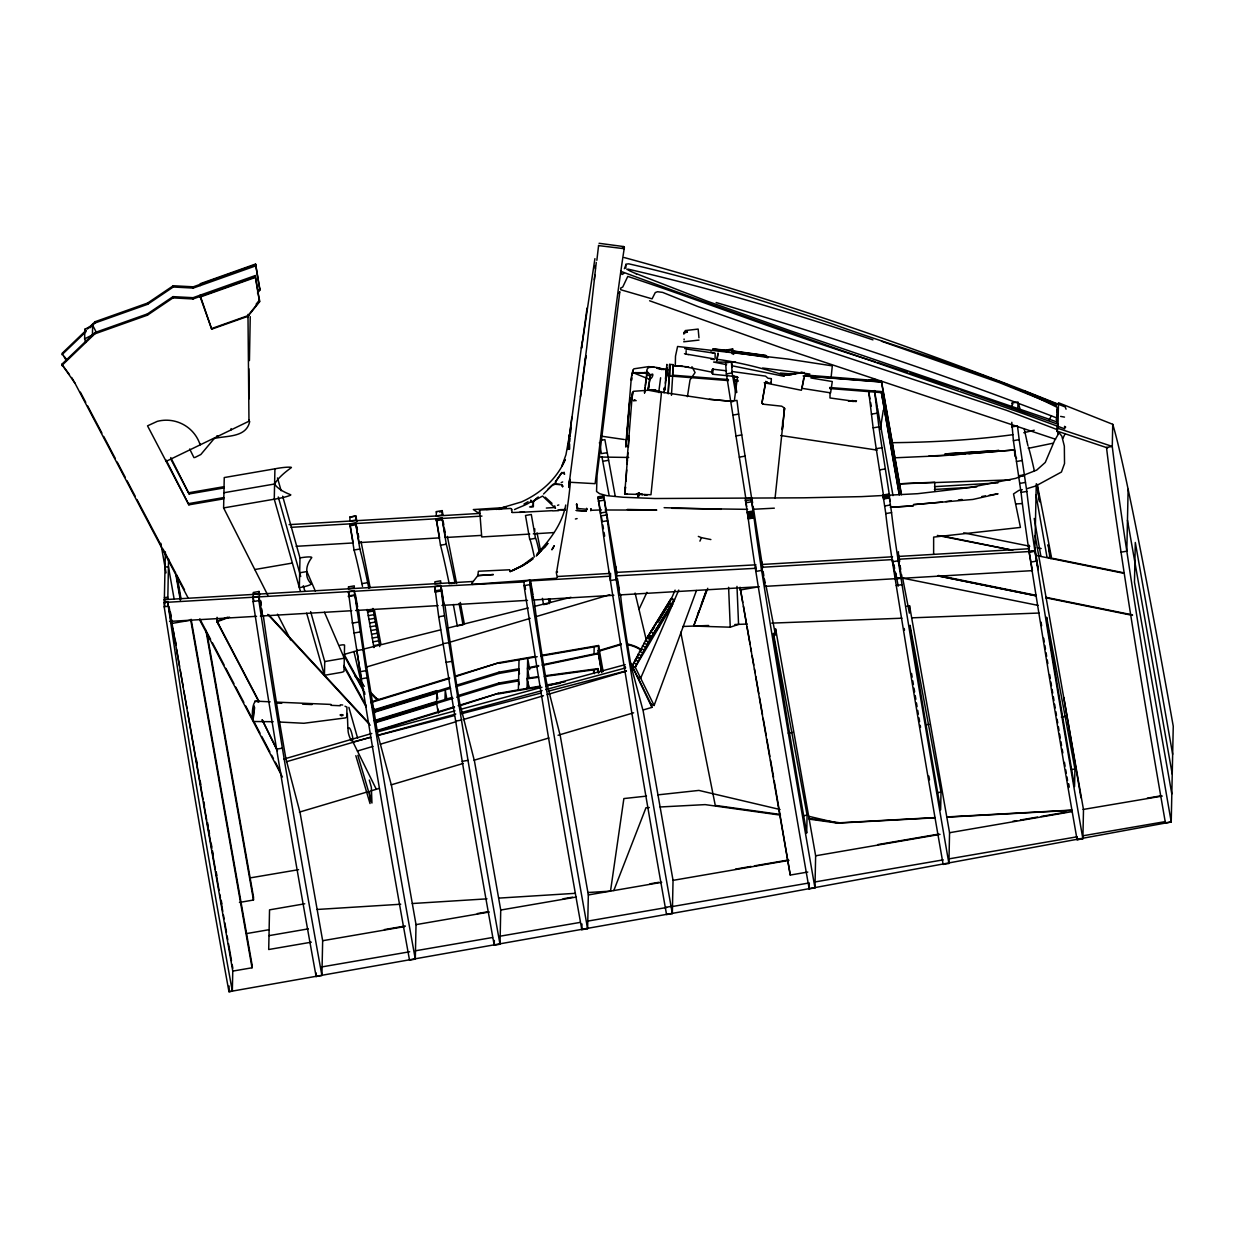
<?xml version="1.0" encoding="UTF-8"?>
<svg xmlns="http://www.w3.org/2000/svg" width="1235" height="1235" viewBox="0 0 1235 1235"><rect width="100%" height="100%" fill="white"/><g stroke="black" fill="none" stroke-linecap="round" stroke-linejoin="round"><path stroke-width="1.5" d="M533.288 500.684L533.273 505.964L533.458 501.209M933.629 554.361L933.645 537.101L1020.45 527.422L1013.534 493.923L1018.798 490.449L1022.256 489.677M590.978 508.696L590.747 510.75L590.994 509.113L590.978 510.317L601.46 509.916M906.644 606.246L909.547 605.737L949.561 832.714L948.912 863.435L943.139 864.423A611.927 16.919 80.2 0 1 896.255 585.591L892.442 561.771A129.397 3.581 80.2 0 1 885.788 513.575L882.994 495.034L888.783 494.046L890.126 501.194M948.912 863.435A611.927 16.919 80.2 0 1 902.044 584.603L898.231 560.783A129.397 3.581 80.2 0 1 891.562 512.587L888.783 494.046M625.697 265.649L625.898 264.166L628.692 263.827C696.957 279.11 763.647 301.078 830.059 323.091C905.579 350.694 985.437 371.133 1057.098 407.318L1056.789 421.83L790.091 330.687L706.713 301.016L635.932 273.537M771.196 381.924L771.134 383.066L768.402 383.066L765.746 381.538L761.964 402.903L762.906 404.293L761.98 402.919L765.762 381.553L766.827 382.001L765.746 381.538M715.096 358.798L715.158 353.225L714.139 353.287M664.368 387.512L664.06 392.838M249.439 360.589L250.242 316.654M511.645 509.036L511.413 510.302M1057.438 411.193L1057.453 410.144M188.121 597.972L74.934 383.143L61.781 364.325L94.802 332.616L147.444 313.906L173.023 296.632L193.061 297.697L255.321 275.559L259.566 301.757L247.973 316.284L211.694 329.174L200.07 295.196M66.381 360.558L62.012 353.442L86.079 330.332M74.934 383.143L71.661 377.493M85.817 342.481L84.628 338.884L84.829 329.266L92.64 325.253L96.222 332.091M92.409 336.136L92.671 324.002M61.75 365.591L94.771 333.882L94.802 332.616M90.001 327.8L95.002 322.999L95.033 321.733L147.675 303.023L173.255 285.748L193.293 286.813L255.552 264.676M94.771 333.882L147.428 315.172L147.444 313.906M95.002 322.999L147.66 304.289L147.675 303.023M172.205 624.493L171.526 620.696L232.767 971.096L232.334 991.118L228.969 991.705A417.723 11.547 80.2 0 1 178.025 695.212L164.193 606.833L165.367 551.921M147.428 315.172L172.993 297.897L173.023 296.632M147.66 304.289L173.224 287.014L173.255 285.748M232.334 991.134A417.723 11.547 80.2 0 1 181.406 694.626L167.667 601.893L164.286 602.464L164.903 605.937M167.79 599.454L168.577 558.976M223.797 498.817L188.878 504.837L166.138 460.084L166.123 461.35L248.976 421.212L249.007 419.946M224.029 487.933L189.094 493.954L170.754 457.567M172.993 297.897L193.031 298.963L193.061 297.697M173.224 287.014L193.262 288.079L193.293 286.813M200.271 285.578L200.317 283.679L255.568 264.043L259.844 288.975L257.513 291.877M200.178 443.597L200.147 444.862A35.429 35.059 1.2 0 0 157.293 421.351L147.536 425.843L188.878 504.837M211.694 329.174L200.039 296.462M258.949 701.959L216.974 621.761L217.067 617.299M267.841 595.301L223.612 507.925L224.245 477.559L274.926 468.821A15.561 2.192 -10 0 1 290.163 467.185L290.75 467.231A7.286 1.034 -10 0 1 291.383 467.556L289.7 468.837A553.187 77.944 -10 0 0 275.405 482.746L274.633 483.996L223.921 492.734M231.069 429.888L231.099 428.622M229.093 985.993L228.969 991.705L738.113 901.735L1171.228 821.97L1173.25 726.242A389.349 10.76 80.2 0 0 1131.337 504.559L1126.613 482.067A389.349 10.76 80.2 0 0 1112.735 424.315L1058.488 402.764L1057.947 428.329L1056.928 431.046L1107.641 447.95M247.973 316.284L248.003 314.385M255.321 275.559L255.29 277.458L200.039 297.095M257.498 293.143L259.813 290.24L255.568 264.043M263.271 615.323A256.293 7.086 80.2 0 0 277.227 707.485L278.786 717.18A146.78 4.06 80.2 0 0 285.872 758.506L300.12 812.923L322.659 940.715L321.918 975.465L316.129 976.484A412.629 11.408 80.2 0 1 276.794 750.355L271.576 718.646A412.629 11.408 80.2 0 1 253.082 601.599L253.283 592.476L259.057 591.472L259.705 595.146M259.813 290.24L259.859 288.342M321.918 975.48A412.629 11.408 80.2 0 1 282.583 749.352L277.366 717.643A412.629 11.408 80.2 0 1 258.871 600.611L258.964 596.243L253.175 597.231L253.792 600.704M259.134 594.081L259.057 591.472M232.767 971.096L252.033 967.777L252.094 964.967L191.132 619.275M239.451 902.445L253.468 900.022L253.53 897.212L206.971 633.2M274.926 468.852L274.263 499.202L300.398 591.287M299.981 557.911L299.349 587.628A11.516 1.621 -10 0 0 311.127 583.754L310.633 583.229A645.936 91.019 -10 0 1 306.759 572.762L306.805 570.338A645.936 91.019 -10 0 1 311.158 558.452L311.683 557.741A11.516 1.621 -10 0 0 299.981 557.911L282.661 496.208M316.129 976.638L316.206 973.026M310.633 611.634L324.728 661.559L324.434 675.298L341.586 672.334A6.113 0.865 -10 0 0 344.009 671.222L344.565 645.164A6.113 0.865 -10 0 0 342.172 644.871L339.764 645.288M352.546 623.443L348.409 591.627L354.183 590.639L357.548 609.704M362.503 586.424L361.33 580.867A211.293 5.835 80.2 0 0 354.059 550.023L349.845 523.887L355.618 522.884L358.984 541.949M349.984 516.709L349.891 521.062L355.68 520.074L355.773 515.705L350.076 517.141M352.392 622.378L361.623 680.639A425.689 11.763 80.2 0 0 409.526 960.12L415.3 959.116A425.689 11.763 80.2 0 1 367.412 679.636L354.183 590.639M368.894 588.385L367.104 579.879A211.293 5.835 80.2 0 0 359.848 549.019L355.618 522.884M377.925 699.766L369.527 691.245M415.3 959.101L416.025 924.629L391.572 785.939L377.864 734.779L365.421 659.413A211.293 5.835 80.2 0 1 358.551 610.059M444.986 605.304A223.643 6.175 80.2 0 0 453.322 663.581A81.201 2.238 80.2 0 0 459.744 703.194L474.502 761.285L500.731 910.041L500.021 944.219L494.232 945.238A440.802 12.18 80.2 0 1 462.43 762.566L438.703 616.79L434.782 586.548L440.571 585.544L443.936 604.625L441.713 588.91M449.247 583.893A223.643 6.175 80.2 0 0 440.494 545.222L436.217 518.793L442.006 517.789L445.372 536.87M436.372 511.614L436.279 515.983L442.068 514.98L442.145 510.611L436.372 511.614L436.557 512.51M500.005 944.235A440.802 12.18 80.2 0 1 468.204 761.563L444.492 615.786L440.571 585.544M440.633 582.735L440.663 580.805L434.89 581.793L434.844 583.738L440.741 583.383M450.698 583.646L455.036 582.905A223.643 6.175 80.2 0 0 446.283 544.218L442.006 517.789M445.017 699.535L445.217 689.917L446.869 699.211M459.96 705.725L498.569 693.267L540.359 686.073M456.703 697.219L498.755 684.329L498.786 683.063L518.607 679.651M455.977 686.629L498.986 673.446L499.017 672.18L518.839 668.768M455.128 676.749L499.218 662.624L534.817 656.48M494.232 945.238L494.34 940.406M518.391 689.856L519.024 659.83M534.199 599.361A99.834 2.763 80.2 0 0 546.41 681.674L560.273 735.813L588.339 894.943L587.613 928.674L581.839 929.693A436.943 12.072 80.2 0 1 524.026 585.652L524.119 581.284L529.892 580.28L533.258 599.361L533.319 596.551M527.067 688.358L527.7 658.332L529.692 669.663M587.613 928.705A436.943 12.072 80.2 0 1 529.8 584.649L529.892 580.28M534.693 531.606L534.755 528.796M581.839 929.662L581.963 923.981M593.618 673.384L593.695 669.849L594.359 673.631M594.02 653.948L594.174 646.893M597.956 672.72L598.033 668.614L545.901 675.653M601.677 672.566L598.358 653.685L598.527 645.519L542.319 655.198M610.553 573.256L610.399 580.558A511.151 14.125 80.2 0 0 666.56 914.564L672.334 913.576L673.044 880.354L643.203 711.175L630.962 665.511L626.13 635.608A89.229 2.47 80.2 0 1 620.587 594.282M651.046 703.734L651.926 707.377L643.914 709.755M668.197 393.178L669.895 364.387L673.322 364.649L671.454 395.323M675.329 364.356L675.499 356.143L677.583 346.479L787.482 358.999L832.313 365.869L831.186 376.613M684.082 339.887L684.113 338.992M684.699 348.517L686.166 349.042M686.058 353.966L686.135 350.678M687.355 332.246L685.749 332.431M710.851 351.898L713.398 353.164M713.382 358.767L688.312 354.445M807.783 872.049L790.261 875.059L740.074 587.212L742.744 602.418M766.009 585.714L775.487 635.083L775.611 628.816L815.64 855.793L814.961 887.857L809.172 888.86A621.869 17.197 80.2 0 1 755.835 571.419A137.409 3.798 80.2 0 1 751.266 541.053L750.525 535.836A137.409 3.798 80.2 0 1 748.719 522.204L745.307 498.909L751.096 497.921L752.779 507.245L752.81 506.381M814.961 887.857A621.869 17.197 80.2 0 1 761.625 570.431A137.409 3.798 80.2 0 1 757.055 540.065L756.314 534.848A137.409 3.798 80.2 0 1 754.492 521.216L751.096 497.921M755.943 566.294L755.835 571.419L761.625 570.431L761.794 561.879L753.196 506.674M790.261 875.059L774.252 781.045M807.088 815.131L806.702 833.1L806.193 830.213A465.487 12.875 80.2 0 1 793.534 756.746L789.412 732.355A465.487 12.875 80.2 0 1 773.697 637.229L773.465 633.323L807.088 815.131L802.75 815.872M809.172 888.86L809.295 882.932M899.265 494.942L881.234 391.557L829.673 387.497M805.081 375.008L881.45 381.028L881.435 382.078L803.136 375.919M898.416 551.721L898.231 560.783L892.442 561.771L892.488 559.594L761.81 567.282M892.612 560.242L895.854 578.659L901.643 577.671L901.704 574.862M909.547 605.737L909.392 613.131L902.584 577.687L896.795 578.675L895.823 573.179M941.008 792.052L940.638 809.851L925.988 724.327A465.487 12.875 80.2 0 1 910.272 629.202L910.041 625.28L941.008 792.052L936.67 792.808M1035.162 535.604L1083.496 809.651L1082.879 838.735L1077.09 839.661A488.273 13.492 80.2 0 1 1032.661 574.26L1029.064 551.551A210.475 5.82 80.2 0 1 1021.175 493.382L1016.158 459.42A213.578 5.897 80.2 0 1 1013.395 440.648L1011.789 422.293M1012.113 407.596L1012.206 402.95L1017.98 401.962L1017.856 408.152M949.005 858.865L1077.152 836.79L1077.09 839.723L1082.879 838.735A488.273 13.492 80.2 0 1 1038.45 573.272L1034.853 550.563A210.475 5.82 80.2 0 1 1026.964 492.379L1021.932 458.432A213.578 5.897 80.2 0 1 1019.168 439.645L1017.486 425.936L1011.697 426.94M765.052 586.363L1032.429 570.632L1029.064 551.551L1029.203 545.268M1034.915 547.753L1038.218 569.628L1034.853 550.563L1036.273 483.811M1029.187 552.199L1034.961 551.211L1035.023 548.402M1056.928 431.046L1057.052 425.566M1057.314 412.799L1057.392 409.14M1063.814 697.528L1080.995 797.795M1068.862 784.04L1068.784 787.56L1068.167 783.993M1074.929 768.988L1074.558 786.556L1062.563 716.285A465.487 12.875 80.2 0 1 1046.848 621.159L1046.632 617.238L1074.929 768.988L1072.042 769.482M1112.735 424.315L1112.272 446.437A389.349 10.76 80.2 0 0 1125.347 541.455L1129.917 571.666A389.349 10.76 80.2 0 0 1171.228 821.97L1165.439 822.973A389.349 10.76 80.2 0 1 1124.128 572.669L1119.574 542.443A389.349 10.76 80.2 0 1 1106.498 447.425L1112.272 446.437L1057.947 428.329M1128.126 489.322L1126.814 551.181L1121.04 552.184M1165.439 822.973L1165.469 821.568L1082.941 835.786M712.271 373.449L712.363 369.358L712.842 374.251L736.955 376.66M771.134 383.066L771.381 378.898M661.929 369.697C659.752 366.918 652.281 366.949 648.576 367.521L647.063 369.265L646.523 374.684M762.01 402.888L762.937 404.169L781.709 406.192L784.565 408.152L775.04 498.415M782.65 421.413L782.326 429.703L784.534 408.306L783.654 415.5M594.884 275.004L586.779 347.174L568.687 487.47M609.241 573.21L608.037 565.568A139.509 3.859 80.2 0 1 601.769 522.621L597.925 496.84L603.699 495.852L607.558 521.633A139.509 3.859 80.2 0 0 613.826 564.58L616.188 579.57A511.151 14.125 80.2 0 0 672.334 913.576M666.746 365.344L666.869 364.356L665.449 379.099M646.816 374.668L647.001 371.503L650.428 374.822L648.174 390.245L633.416 391.31L632.459 392.406L627.056 460.254M627.951 452.782L624.678 494.046L625.497 486.899L624.941 494.062L650.968 494.726L661.451 392.715L648.205 390.183L650.428 374.822L649.486 379.932M628.368 447.224L629.186 435.893M625.883 481.388L626.716 469.871M627.133 464.128L627.411 460.285M638.48 492.873L638.186 496.686L638.742 492.719M638.171 496.455L638.48 492.672M596.273 262.468L594.313 279.743M628.275 419.499L626.577 439.645L630.082 397.824L628.275 419.159M665.958 376.984L666.792 367.289L664.955 390.167M666.082 380.303L666.838 371.55L666.051 380.025M672.488 375.255L673.291 365.714L688.574 366.903M666.051 378.08L666.113 378.96L666.823 369.512L665.974 378.605M668.212 393.841L669.602 364.31L669.957 376.058M665.372 383.282L666.792 367.289M666.113 379.778L666.838 371.55L666.128 379.284M665.958 378.867L666.823 369.512M645.457 385.582L646.476 377.648M569.659 441.868L570.014 438.44M644.438 392.915L646.198 377.648M644.685 392.915L645.288 387.296M587.057 308.071L581.5 348.316L594.915 258.655M648.035 390.383L648.684 384.579M570.555 433.315L571.172 427.85M658.718 392.514L660.617 377.756M568.98 485.602L569.736 479.211L569.32 482.746M582.086 342.203L568.702 441.883L569.706 433.856L565.97 454.681L561.848 466.212L564.951 460.037M645.859 372.738C642.864 371.226 647.603 374.498 649.826 376.227C654.704 370.099 653.037 378.852 649.317 379.284L633.74 372.939L641.552 372.893M624.2 248.544C612.267 326.148 604.841 405.358 595.116 483.672L570.369 482.283C567.668 512.942 561.184 542.844 556.445 573.318L557.278 577.424L555.935 578.273L472.156 584.387L471.77 583.337L477.806 575.618L478.377 571.249L509.592 569.783M631.934 399.152L632.706 392.468L632.119 397.732M571.851 417.276L569.752 433.3M734.393 400.418L737.418 377.323M646.183 378.126L646.8 373.68M510.827 508.434L479.628 510.055L479.118 513.482L473.329 509.561L506.427 507.477M646.399 378.188L647.063 373.788M580.481 396.898L586.054 355.634L585.112 360.574M774.33 508.172L753.257 509.283M803.676 378.373L802.071 387.821M598.589 245.456L596.86 260.292M687.432 396.651L690.01 379.948L695.073 372.553L691.924 366.718M880.323 429.24L883.272 410.252M716.809 360.666L718.06 353.056L716.871 360.45M804.649 375.455L801.391 390.275L764.187 382.726M565.738 505.007C562.218 523.98 550.038 539.849 537.179 553.62M712.271 373.742L712.703 369.188L726.52 370.809M622.409 247.818L623.768 246.583L624.385 247.448L624.2 248.698L598.589 245.595M645.627 373.001L634.898 372.677L646.322 372.692M697.528 614.829L698.809 611.263M701.387 604.1L705.88 591.58M736.986 586.378L738.561 624.37L730.255 627.195L693.653 626.068L706.775 589.774M651.926 707.377L630.73 663.133L651.03 704.228L654.118 705.478L696.463 590.5M693.653 626.068L707.748 588.277M557.525 571.913L556.198 571.944M613.795 890.558L645.982 807.736L649.27 807.551M249.717 421.475C246.336 437.931 226.468 435.492 214.041 438.533M637.569 676.965L640.656 678.216L678.741 590.098M624.385 268.69L625.697 265.494L625.867 268.18M667.903 606.786L675.097 590.129M699.921 541.146L701.434 537.657L710.881 539.556M638.989 609.411L646.924 592.337M1062.872 438.44L1065.157 433.624M633.03 669.123L632.135 665.974L646.862 638.14L671.099 598.45L674.217 600.596L674.295 599.592M654.118 705.478L635.238 667.224L648.468 641.907L674.094 599.839M351.481 740.938C344.642 728.773 349.536 719.573 352.963 738.792M1049.241 419.838L1051.402 415.655M623.783 273.491L622.054 274.494L620.603 270.681M683.881 333.682L684.962 332.014M247.54 317.488L248.914 315.141M683.897 333.033C683.681 330.532 690.056 331.196 685.765 331.675M683.897 333.172L684.977 331.659L687.386 331.242L685.765 331.536M683.881 333.929L684.298 333.079M1056.851 415.13L1057.345 416.226M659.459 626.454A69.422 16.256 -68.4 0 0 653.67 633.709L650.691 638.14L647.603 636.905L669.401 603.298L672.519 604.502L635.238 667.224L632.135 665.974L637.955 656.202M658.24 622.085L669.401 603.298L672.519 604.533L650.691 638.125L647.557 636.982L650.583 632.474A69.422 16.256 -68.4 0 1 654.504 627.365M565.244 459.528C556.908 478.979 540.621 493.29 521.54 501.919L496.1 509.453M731.676 350.354L732.648 348.934L726.875 349.937L725.887 351.342L731.676 350.354L732.309 353.936M686.614 349.073L714.154 353.148M688.312 354.615L684.468 353.704M561.94 472.387L555.472 481.882L561.369 473.329L563.037 472.804L564.565 474.271L564.055 472.171M256.124 304.211L259.612 299.858M211.694 328.541L247.988 315.651L259.582 301.124M544.373 547.599L547.753 543.477L536.222 556.105M547.753 543.477L536.731 555.318M213.995 438.796L200.826 454.511L195.115 457.398L193.941 457.598L189.681 449.015M717.504 359.709L718.353 359.462C740.753 362.627 762.736 368.308 784.271 375.193L784.24 376.335L732.17 365.807M547.784 489.4L552.215 485.046M87.392 329.066L95.033 321.733M61.982 354.707L86.049 331.598L84.829 329.266M543.554 494.015L551.983 485.648L554.963 484.243L561.632 484.738L562.589 486.065L561.632 484.738M532.949 501.981L538.29 497.211M533.041 557.556L521.263 566.278L511.259 570.925M684.298 333.218L685.765 331.922M538.028 497.257L533.628 500.885L542.582 496.069L555.457 508.28L554.716 505.841M562.666 481.943L561.199 482.623M532.779 558.714L523.671 565.306L512.741 570.616M532.872 558.976L526.681 563.314M526.28 563.361L511.058 571.249M523.964 504.05L528.055 501.719M618.781 293.359L619.831 291.692L597.061 475.444L596.551 491.484L599.623 493.707L606.802 495.652L623.073 497.242L654.797 498.523L803.63 497.813L861.505 496.624L917.651 493.691L969.506 487.578L1015.679 478.362L1036.69 470.103L1045.273 462.43L1054.536 440.633L1059.105 432.775L1061.822 436.14L1064.338 446.113L1064.524 463.557L1061.436 472.032L1035.764 485.988L1027.443 488.52M84.628 338.884L92.44 334.886M553.326 483.95L559.887 484.382M219.027 625.018L216.989 621.128L227.734 617.176M216.974 621.761L229.509 617.145M193.262 288.079L255.522 265.942M193.031 298.963L255.29 276.825L259.566 301.757M557.541 505.347L558.807 504.914M370.624 702.005L449.602 677.814M455.113 676.132L499.218 662.624M370.639 702.638L449.617 678.447M374.159 709.801L436.85 690.597L436.572 704.012L375.718 722.645M449.633 687.308L374.9 710.202L374.869 711.468L450.605 688.265M456.95 685.07L499.017 672.18M374.112 712.333L436.804 693.128L437.792 698.748M373.989 720.669L436.619 701.48M374.668 721.086L452.18 697.343M457.567 695.691L498.786 683.063M374.637 722.351L453.044 698.331M375.502 730.966L454.48 706.775M458.154 705.648L498.569 693.267M377.262 731.058L454.449 707.408M514.486 509.561C519.487 506.937 532.671 502.969 530.788 500.16M597.833 650.891L621.267 643.898M599.5 651.03L621.251 644.531M1034.251 430.228L1023.784 432.713M344.704 654.241L357.486 650.613M365.575 667.286L443.272 644.191M448.814 642.54L530.216 618.365M535.758 616.713L609.75 594.73M283.926 759.062L371.797 733.466M286.443 761.733L370.577 737.187M357.409 751.019L373.047 746.372M380.318 744.211L455.869 721.765M463.187 719.588L543.477 695.737M547.167 694.641L626.423 671.099M299.395 812.121L367.15 791.99M370.809 790.909L379.423 788.347M391.202 784.842L463.079 763.492M474.086 760.22L548.896 737.99M558.066 735.273L633.617 712.811M684.946 332.663L685.749 332.277M377.354 731.954L455.036 710.851M460.578 709.353L541.949 687.247M545.654 686.243L625.188 664.646M377.895 735.196L455.792 714.046M461.303 712.549L542.103 690.597M545.808 689.593L625.574 667.934L625.188 666.514M496.979 509.299L506.134 507.014L497.057 509.299M352.052 738.823L352.948 741.973L370.624 737.372M377.972 735.473L454.233 715.636M461.612 713.707L540.807 693.113M548.232 691.183L626.361 670.867M1053.223 443.18L1028.292 448.32M362.874 649.27L440.663 629.835M448.12 627.982L528.179 607.975M533.767 606.586L571.002 597.277M634.574 400.31L633.678 400.495L636.195 400.665M577.1 518.577L575.402 519.009M527.499 667.888L538.583 665.557M542.273 664.785L598.373 653.037L601.692 671.917M538.676 666.19L527.484 668.536L529.151 677.984M542.397 665.418L598.358 653.685M557.494 510.379L558.837 509.839M635.052 399.986L633.231 400.727M852.829 401.545L856.503 400.819M530.726 506.566L533.551 506.026M848.476 401.282L852.798 400.526M646.322 372.939L641.536 373.155M732.355 367.166L731.429 361.932L725.64 362.936L726.365 373.927L732.895 415.083A213.578 5.897 80.2 0 0 735.659 433.871L745.755 497.998M726.365 373.927L732.139 372.924L731.429 361.932M189.125 492.688L224.06 486.667M731.197 401.375L736.986 400.387L738.669 414.096A213.578 5.897 80.2 0 0 741.448 432.867L752.316 502.63M868.946 380.04L874.72 379.037M188.893 503.571L223.828 497.551M732.895 415.083L738.669 414.096M883.55 495.729L875.908 446.638A213.578 5.897 80.2 0 1 873.145 427.866L868.699 391.618L874.488 390.63L877.359 406.963M600.55 440.37L604.888 439.629L615.215 496.177M223.612 507.925L274.263 499.202A15.546 2.192 -10 0 0 289.499 495.621L290.132 495.358A7.286 1.034 -10 0 0 290.781 494.818L289.144 494.108A553.187 77.944 -10 0 1 275.328 485.046L274.602 484.043M607.219 452.72L601.399 453.6L599.438 442.485M735.967 435.94L741.756 434.936M871.447 414.157L877.236 413.154L874.488 390.63M601.939 456.688L602.757 461.303L608.531 460.3M351.527 516.894L355.865 516.137L357.008 521.788M873.145 427.866L878.919 426.862L877.236 413.154M739.317 457.135L745.091 456.132M349.798 525.817L355.572 524.829M439.444 512.016L442.331 511.522L443.056 515.041M165.042 567.189L168.408 566.603L174.089 598.79M436.187 520.722L441.96 519.734M876.217 448.706L882.006 447.718L881.682 445.65A213.578 5.897 80.2 0 1 878.919 426.862M597.91 497.581L603.683 496.578M597.833 498.724L603.622 497.736M598.203 501.163L603.977 500.16M354.059 550.023L359.848 549.019M254.672 569.551L292.325 563.067M1013.395 440.648L1019.168 439.645M600.303 513.05L606.076 512.046M600.781 515.952L606.57 514.949M440.494 545.222L446.283 544.218M879.552 469.917L885.341 468.914L882.006 447.718M299.673 572.793L306.898 571.558L315.296 591.009M601.661 521.71L607.435 520.722M164.394 597.709L167.759 597.122M164.965 603.128L164.348 599.654L167.728 599.083M745.276 500.746L751.05 499.743M535.496 538.321L531.297 514.486L525.508 515.474L529.707 539.325L535.496 538.321A99.834 2.763 80.2 0 1 539.216 551.86M745.585 502.846L751.374 501.842M164.193 606.833L167.574 606.262M1016.467 461.489L1022.256 460.501M253.237 594.421L259.026 593.433M747.206 512.031L752.995 511.028M747.329 512.679L753.103 511.691M747.437 513.343L753.226 512.355M747.561 514.007L753.335 513.019M747.669 514.671L753.443 513.667M747.777 515.319L753.551 514.316M747.87 515.937L753.659 514.933M253.082 601.599L258.871 600.611M747.962 516.523L753.751 515.535M361.917 583.646L367.69 582.658M748.055 517.094L753.829 516.091M748.132 517.604L753.906 516.616M748.194 518.082L753.983 517.079M748.256 518.499L754.029 517.496M748.302 518.854L754.076 517.866M882.979 495.729L888.799 494.741M882.979 495.883L888.768 494.895M883.01 496.223L888.799 495.22M883.071 496.717L888.86 495.729M883.164 497.365L888.953 496.377M883.272 498.137L889.061 497.149M883.411 499.017L889.2 498.029M1018.659 475.768L1024.448 474.78M1018.643 476.648L1024.433 475.645M171.48 623.505L190.746 620.186L252.033 967.777M348.316 595.98L354.09 594.992M348.394 596.536L354.183 595.548M884.6 505.995L890.389 504.991M1019.662 483.425L1025.451 482.422M434.689 590.917L440.478 589.913M885.788 513.575L891.562 512.587M434.874 592.059L440.648 591.056M1021.083 492.394L1026.856 491.391M367.15 609.426L367.289 610.213L371.627 609.472M367.289 610.213L367.613 612.02L373.402 611.032L379.732 646.6M524.026 585.652L529.8 584.649M368.277 615.663L374.051 614.659M367.613 612.02L368.941 619.337L374.714 618.334M352.5 623.104L358.274 622.1M369.605 623.027L375.378 622.039M368.941 619.337L370.268 626.747L376.042 625.759M438.703 616.79L444.492 615.786M354.059 632.999L359.833 631.996M370.268 626.747L370.932 630.498L376.721 629.495M370.932 630.498L371.596 634.25L377.385 633.262M547.892 603.853L543.57 604.594L542.412 598.342M372.275 638.032L378.049 637.044M371.596 634.25L372.939 641.829L378.713 640.841M373.603 645.643L379.392 644.639M356.822 650.583L362.596 649.579M324.728 661.559L344.287 658.193L324.45 612.22M740.012 590.021L759.278 586.702L619.6 594.93M442.948 643.682L448.737 642.694M1029.064 551.551L1034.853 550.563M360.188 671.686L365.977 670.682M445.943 662.346L451.717 661.358M1030.746 562.11L1036.52 561.107M896.255 585.591L902.044 584.603M367.119 677.799L361.33 678.802L356.714 649.919M499.202 663.257L537.194 656.711M540.992 656.047L598.512 646.137M498.986 673.446L518.808 670.034L519.472 673.816M498.755 684.329L518.577 680.917L519.24 684.699M546.055 685.085L565.043 681.828M498.554 693.9L539.772 686.799M547.275 685.518L560.381 683.248M276.594 749.136L282.383 748.148M455.514 721.132L461.303 720.129M462.23 761.347L468.003 760.343M788.162 733.127L792.484 732.386M926.173 724.837L929.06 724.343M1061.313 717.041L1065.651 716.3M304.752 903.788L269.539 909.855L268.705 949.514L311.328 942.182M246.629 933.567L269.122 929.693M268.998 935.636L308.318 928.859M384.409 929.584L405.281 925.988M477.358 913.576L486.837 911.939M563.083 898.802L572.577 897.166M650.011 883.828L658.95 882.284M735.473 869.116L751.065 866.414M754.462 865.843L787.081 860.224M877.9 844.57L938.708 834.104M1012.777 821.337L1016.59 820.673M1020.388 820.025L1037.493 817.076M1041.29 816.428L1065.99 812.167M1147.269 798.165L1160.406 795.911M322.659 940.715L404.663 926.59M416.025 924.629L489.322 912.001M500.731 910.041L576.39 897.011M588.339 894.943L661.728 882.299M673.044 880.354L788.949 860.378M815.64 855.793L940.02 834.366M949.561 832.714L1072.073 811.611M1162.274 796.066L1083.049 809.481M665.294 907.416L671.068 906.413M322.103 966.866L409.696 951.768M415.485 950.78L492.518 937.504M500.19 936.176L580.141 922.406M587.783 921.094L666.699 907.493M672.488 906.505L807.397 883.257M815.085 881.929L943.231 859.853M249.779 877.962L298.577 869.672M784.596 375.178L804.371 372.507M981.856 496.485L985.453 495.883M989.05 495.281L998.034 493.784L972.887 499.449L913.36 504.636L942.212 502.074M784.858 375.147L802.318 372.322L785.29 375.039M498.77 509.422L501.642 508.959M527.283 678.154L538.445 676.656M538.645 677.274L527.268 678.802L528.935 688.25M544.342 676.502L598.018 669.277L598.682 673.044M648.097 390.09L654.457 390.044L663.735 392.483L709.307 399.275L733.096 401.483L709.307 399.291M945.825 501.611L951.228 500.901M958.453 499.943L962.05 499.465M341.987 715.729C346.479 714.293 336.568 714.247 341.493 715.729M1012.901 434.689C972.408 440.108 931.53 442.346 890.697 442.701M685.178 330.579L698.161 329.081L698.964 337.788M685.749 332.169L687.37 331.999M683.711 341.786L698.995 340.088M646.476 796.112L623.876 798.566L610.507 891.13L587.906 892.534M657.962 794.861L698.887 790.415L780.072 809.527M1016.606 458.2L1014.846 456.008L1014.46 449.957L943.555 455.622L893.878 457.845M1014.46 449.957L968.873 453.693M890.265 507.261L913.298 505.856L890.975 507.292M546.333 508.048L554.16 507.523M947.121 455.067L928.89 456.07M950.749 454.835L965.245 453.924M553.82 532.578L533.319 533.86M529.753 534.076L481.727 536.947L479.628 510.055M317.148 909.469L400.727 904.236M412.305 903.526L486.991 898.848M498.631 898.123L575.325 893.322M486.343 509.468L493.552 509.036M289.083 524.643L480.106 513.405M934.478 486.652L997.895 482.916M291.074 527.33L481.943 516.091M934.416 489.461L976.7 486.96M296.06 546.318L353.195 542.952L349.845 523.887M358.953 542.613L439.583 537.858L436.217 518.793M445.279 537.518L481.403 535.403M1016.559 503.895L1022.333 503.556M164.348 599.654L472.974 581.484M557.68 576.498L608.67 573.503M755.974 564.827L616.342 572.392M761.871 564.472L892.55 556.784M898.447 556.445L1029.125 548.741M164.286 602.464L352.824 591.364M354.306 591.287L439.212 586.285M440.679 586.193L524.227 581.932M530.016 580.929L610.491 576.189M616.388 575.85L756.036 568.285M898.385 559.239L1034.961 551.211M169.581 621.421L256.54 616.311M260.353 616.08L351.759 610.707M355.603 610.476L438.147 605.613M441.945 605.397L527.484 600.349M533.242 600.009L613.857 595.27M552.184 510.673L519.534 512.371M935.157 817.57L839.815 822.788L809.064 818.481M946.782 816.937L1071.795 810.098M809.172 819.129L837.793 823.128L935.188 817.802M946.828 817.169L1071.826 810.33M660.108 806.98L705.154 804.618L780.474 815.131M552.925 510.889L558.868 510.595M512.154 512.556L524.458 512.093M682.862 626.469L708.628 625.497M734.825 624.509L747.19 624.045M771.705 623.119L901.92 618.21M911.677 617.84L1039.036 613.039M766.348 357.224L767.29 357.795M1010.338 479.875L899.188 483.842L934.71 482.206L934.802 491.376M641.629 372.924L644.608 372.846M560.289 509.623L565.46 509.53M529.568 506.921L533.227 506.906M671.902 508.295L747.623 509.345M735.612 362.195L713.583 362.04L726.597 364.68M628.692 457.459L598.743 457.012M721.194 509.299L664.121 507.693M605.119 509.993L656.773 510.101L627.349 509.438M302.56 704.166L312.038 704.552M331.042 704.429L275.884 702.097M628.322 445.958L625.697 446.607L631.378 377.184L632.907 370.222L633.895 368.817L648.699 366.61L654.334 367.258M560.026 509.777L565.26 509.993M331.011 705.324L340.32 705.741M254.765 701.079L270.125 701.82M273.213 721.719L255.089 721.518C250.813 725.161 251.384 696.185 258.069 702.113M278.631 721.981L303.872 723.278L345.306 717.936L346.803 717.211L346.927 707.115L345.013 706.235M276.3 703.039L281.765 703.302M1060.603 416.396L1064.493 417.106M510.317 571.558L509.962 570.354L510.101 571.774M587.15 509.329L577.764 508.511L576.452 504.528L576.915 506.257M340.243 704.814L342.697 705M780.258 373.063L795.525 374.267M673.291 365.498L682.847 366.255M785.969 374.359L791.697 374.807M805.05 375.857L881.435 381.862L901.149 493.892M785.954 374.56L789.783 374.869M673.09 375.193L728.465 379.546M734.192 379.994L738.021 380.287M669.663 375.965L728.449 380.596M734.177 381.044L738.113 381.353M829.658 388.546L881.219 392.606M771.227 378.574L768.108 378.296L765.546 376.135L732.093 371.503M856.195 401.576L829.982 397.963L830.074 392.344M726.35 350.894L712.796 348.887L727.214 350.323M624.292 439.521L600.843 436.094M732.617 350.879L765.823 355.448L768.386 357.579M727.183 350.586L712.718 349.69L726.89 351.543M732.571 351.157L765.762 355.68L767.707 357.363M762.643 368.015L809.867 374.02M732.463 352.237L767.028 357.363M599.083 243.295L623.768 246.583M668.027 369.79L657.529 367.937M780.072 814.436L715.266 805.39L680.747 632.227M780.721 435.507L877.082 450.111M810.901 377.956L832.282 381.538L830.615 392.869L802.133 388.361M714.401 359.617L710.712 358.984M1065.682 427.078L1064.555 426.368L1064.755 428.854L1023.908 413.848C889.385 367.135 754.214 320.668 620.85 271.345M901.89 577.995L1038.048 605.382M684.545 366.625L712.055 372.183M732.54 376.32L738.129 377.447M963.624 532.872L1029.805 546.24M1037.369 547.769L1041.151 548.525M942.892 536.067L1012.576 550.223M1123.943 572.839L1047.002 557.201L1036.026 494.957M937.334 535.419L1012.576 550.254M1037.199 555.704L1123.896 573.318M938.368 575.464L1036.366 595.378M1045.783 597.292L1132.48 614.891M1132.464 615.385L1045.721 597.771M627.936 269.106C710.866 288.095 792.314 312.934 872.96 339.872M1066.067 409.202L1065.218 406.963L1024.402 390.723C893.245 339.872 759.88 294.424 624.138 257.528M767.815 382.85L767.259 382.449M808.663 816.273L837.793 823.128M716.177 302.544C831.016 336.537 944.636 374.714 1056.388 417.785M649.595 300.769L782.527 348.208L1055.524 439.243M909.562 373.094L958.839 389.365M875.6 361.855C792.005 336.26 710.742 303.702 627.781 276.408L622.764 286.983L620.587 288.125L620.742 289.746L652.08 298.855L655.276 292.556L657.514 291.722L662.655 292.402L697.698 306.481L765.098 330.254L1006.633 410.36L1056.666 429.41L1058.241 434.102M877.406 362.457L907.802 372.507M960.598 389.951L1057.994 424.223M881.466 341.215L999.563 382.696L1056.419 405.589M941.209 360.512L946.396 362.364M955.041 365.436L963.686 368.524M969.027 370.454L987.089 377.03M988.756 377.648L1007.189 384.44M626.84 269.384L628.553 270.033M1024.232 390.955L1057.469 404.416M648.653 635.269L651.756 636.504M646.862 638.14L649.95 639.36M645.38 640.672L648.468 641.907M643.898 643.281L646.986 644.5M642.401 645.936L645.504 647.171M640.919 648.653L644.022 649.888M639.437 651.432L642.54 652.651M637.97 654.241L641.058 655.476M636.504 657.113L639.591 658.348M635.037 660.03L638.125 661.25M633.586 662.979L636.673 664.214M632.135 665.974L635.238 667.209M698.331 536.407L701.434 537.657M648.56 635.423L651.756 636.519M636.488 273.908L629.263 270.666M641.366 649.517L637.106 647.186A41.635 41.203 1.2 0 0 627.889 644.083M641.366 650.15L637.09 647.819A41.635 41.203 1.2 0 0 627.874 644.716M595.378 268.89L594.961 265.556M545.237 497.196L552.014 503.371M511.738 509.53L511.938 512.139M355.279 675.823L363.059 684.236M355.263 676.456L364.34 686.274M369.512 691.878L375.996 698.902M269.091 615.154L368.848 723.17M267.779 614.382L370.145 725.207M64.205 356.375L66.397 359.292M61.781 364.325L69.469 374.575M586.563 508.28L587.381 509.607M344.225 654.581L363.738 689.979M372.105 705.154L375.409 712.456L372.075 706.42M344.195 655.847L363.723 691.245M343.994 665.464L366.301 705.911M343.963 666.715L366.27 707.176M80.352 392.113L85.74 402.348M87.531 405.759L101.903 433.037M103.709 436.449L115.38 458.617M117.171 462.013L125.26 477.358M127.051 480.77L135.14 496.115M136.946 499.527L161.198 545.561M162.989 548.973L174.66 571.141M176.466 574.553L184.54 589.898M199.823 618.874L210.598 639.344M212.389 642.756L224.075 664.909M225.866 668.32L233.955 683.665M235.746 687.077L243.835 702.422M245.626 705.833L259.998 733.111M261.805 736.523L269.878 751.868M271.685 755.28L273.475 758.691M275.281 762.103L280.669 772.323M199.792 620.14L282.429 777M170.723 458.833L189.094 493.954M216.989 621.128L258.887 701.187M277.489 614.196L290.657 639.946M352.948 741.973L376.304 789.273M262.299 719.835L277.458 750.602M262.129 719.866L277.335 750.741M348.872 707.362L357.625 738.206M1027.952 445.804L1027.011 441.729M1012.206 402.95L1012.746 404.524M373.634 646.569L373.943 647.588L372.939 641.829M357.841 755.311L371.951 803.028L371.349 787.312L369.311 780.041M355.834 755.666L370.021 803.553L369.543 791.388M306.666 613.178L324.434 675.236M1018.535 403.536L1019.832 408.322M277.504 477.945L281.117 490.727M278.261 496.979L300.707 576.498M303.316 585.745L304.891 591.287M635.099 593.047L646.538 641.088M353.905 651.509L361.268 682.446M1024.17 428.622L1026.856 440.926M442.145 510.611L442.331 511.522M562.589 486.806L562.311 485.417L562.542 486.59M361.037 541.609L369.435 584.047A425.689 11.763 80.2 0 1 370.129 587.644M1037.369 485.201L1040.024 498.508A488.273 13.492 80.2 0 1 1051.402 557.078M447.379 536.391L456.641 583.584M896.795 578.675L898.231 586.131M460.269 602.448L464.406 624.308M602.757 461.303L609.087 495.281M548.479 598.913L549.343 603.606M373.402 611.032L372.924 608.438M745.569 500.298L746.696 506.504M1172.663 754.276L1135.305 542.474L1134.471 582.148L1171.814 793.935M1127.478 520.244L1172.231 774.098M1037.107 484.321L1039.654 501.873L1036.721 485.293M1034.22 518.453L1040.827 555.951M881.45 381.028L901.504 494.741M881.234 391.557L899.281 493.892M877.637 408.507L892.998 495.621M898.37 553.836L899.667 561.169M898.339 555.796L899.42 561.971M900.068 565.645L900.716 569.335M868.699 391.618L869.98 398.89M870.613 402.517L871.262 406.145M898.277 558.59L901.643 577.671M893.97 564.796L894.619 568.486M895.267 572.175L895.915 575.865M732.648 348.934L733.621 354.43M733.883 375.872L736.801 392.421M732.139 372.924L735.689 393.054M761.794 561.879L762.767 567.374M761.763 563.824L762.52 568.162M763.168 571.851L763.817 575.541M764.465 579.215L765.113 582.905M761.702 566.633L765.067 585.714M743.424 606.215L746.434 623.32M747.098 627.118L750.124 644.222M750.787 648.02L751.467 651.833M752.13 655.631L753.813 665.125M754.477 668.922L755.141 672.735M755.82 676.533L758.83 693.638M759.51 697.435L762.52 714.54M763.184 718.338L766.209 735.442M766.873 739.24L769.884 756.345M770.563 760.142L773.573 777.247M604.363 499.558L616.373 570.446L616.188 579.57L610.399 580.558L609.087 572.237M615.663 566.34L617.021 574.105M617.423 578.567L619.383 589.62M616.28 575.201L619.646 594.267M598.898 502.398L600.75 512.895M598.527 645.519L603.112 671.531M598.033 668.614L598.697 672.396M530.726 581.808L532.995 594.714M524.875 585.622L525.523 589.296M527.947 681.936L528.95 687.602M443.149 521.155L443.797 524.844M444.446 528.534L445.094 532.208M434.782 586.548L435.399 590.006M437.946 708.983L438.61 712.734M436.588 703.379L438.24 712.749M356.761 526.249L357.424 529.923M358.073 533.613L358.721 537.302M355.464 594.761L357.61 606.894M348.409 591.627L349.011 595.1M260.678 600.642L261.326 604.316M260.431 601.445L261.079 605.135M261.727 608.824L262.329 615.308L258.964 596.243M205.905 630.298L253.468 900.022M176.991 575.726L181.005 598.527M176.265 574.738L180.619 599.438M175.401 572.052L180.403 600.457M160.828 543.307L166.046 572.87M170.43 612.282L171.109 616.064M171.773 619.846L172.437 623.629M175.447 640.672L176.111 644.469M196.473 759.957L197.137 763.755M200.147 780.782L200.811 784.58M203.821 801.623L204.485 805.405M207.495 822.448L208.159 826.23M208.823 830.013L209.502 833.81M211.17 843.273L211.833 847.056M212.497 850.838L213.161 854.635M216.171 871.678L216.835 875.461M221.189 900.068L221.852 903.866M169.102 606.941L171.078 618.148M172.869 628.291L175.895 645.38M176.559 649.178L179.569 666.283M180.248 670.08L183.259 687.169M183.922 690.967L186.933 708.072M187.612 711.869L203.019 799.246M203.682 803.043L206.708 820.133M207.372 823.93L211.725 848.63M212.389 852.428L215.415 869.517M216.079 873.315L219.089 890.42M219.768 894.217L220.432 898.015M221.096 901.812L222.779 911.307M223.442 915.104L224.122 918.902M224.785 922.699L226.468 932.209M227.132 936.007L227.796 939.804M228.475 943.602L231.485 960.691M232.149 964.489L232.828 968.286M167.667 601.893L171.032 620.958M1065.712 769.714L1066.314 773.28M1066.932 776.846L1067.549 780.412M928.843 776.074L929.492 779.841M1060.911 741.664L1061.56 745.431M1062.193 749.197L1062.841 752.964M1064.447 762.381L1065.095 766.148M1057.114 719.187L1057.747 722.923M1058.38 726.674L1059.013 730.425M1059.645 734.161L1060.278 737.913M920.214 725.315L920.538 727.23M601.568 517.511L602.186 521.232M602.819 524.952L603.436 528.673M604.054 532.393L604.687 536.113M364.881 694.379L364.495 692.017M1049.951 558.112L1048.16 544.62L1048.438 546.071A465.487 12.875 80.2 0 1 1050.892 558.76M904.221 628.476L904.499 630.19M530.988 500.499L531.282 502.367M751.991 499.063L752.594 502.861M885.341 468.914L889.617 496.578M728.604 587.304L730.255 627.195M347.328 713.475L347.884 728.372M248.852 368.756L249.1 398.812M247.988 315.651L248.976 421.212M378.543 699.427A103.987 102.906 1.2 0 1 376.011 698.269M1028.431 447.193A210.475 5.82 80.2 0 1 1034.343 470.797M537.04 532.918A436.943 12.072 80.2 0 1 540.637 551.15M549.868 598.929A436.943 12.072 80.2 0 1 550.548 602.541M453.322 604.486A81.201 2.238 80.2 0 1 455.792 617.793L457.259 625.867L463.032 624.879L461.581 616.805A81.201 2.238 80.2 0 0 459.096 603.483M374.39 609.797A425.689 11.763 80.2 0 1 380.905 644.269M529.707 539.325A99.834 2.763 80.2 0 1 534.338 557.016M919.581 721.58A465.487 12.875 80.2 0 1 918.963 717.844M918.331 714.123A465.487 12.875 80.2 0 1 917.713 710.387M917.08 706.667A465.487 12.875 80.2 0 1 916.463 702.962M915.845 699.257A465.487 12.875 80.2 0 1 915.228 695.552M914.61 691.847A465.487 12.875 80.2 0 1 914.008 688.157M913.391 684.483A465.487 12.875 80.2 0 1 912.788 680.809M912.171 677.135A465.487 12.875 80.2 0 1 911.569 673.476M1056.481 715.405A465.487 12.875 80.2 0 1 1055.848 711.669M1055.215 707.933A465.487 12.875 80.2 0 1 1054.597 704.212M1053.964 700.492A465.487 12.875 80.2 0 1 1053.347 696.772M1052.729 693.067A465.487 12.875 80.2 0 1 1052.112 689.362M1051.494 685.657A465.487 12.875 80.2 0 1 1050.877 681.967M1050.275 678.277A465.487 12.875 80.2 0 1 1049.657 674.603M1047.851 663.612A465.487 12.875 80.2 0 1 1047.249 659.953M1046.647 656.31A465.487 12.875 80.2 0 1 1046.045 652.682M1045.458 649.054A465.487 12.875 80.2 0 1 1044.856 645.426M1044.27 641.829A465.487 12.875 80.2 0 1 1043.683 638.233M1041.645 625.697A465.487 12.875 80.2 0 1 1041.074 622.147M569.474 443.782L569.443 449.401L569.35 443.766M633.185 370.376L631.903 375.826L633.185 370.253M664.445 388.948L664.43 389.843L664.445 388.948M348.502 586.872L348.471 588.817L354.244 587.814L354.291 585.869L348.502 586.872M1056.404 419.02L1057.206 422.216L1056.404 419.02M664.77 387.821L664.553 388.886L664.77 387.821M253.546 712.394L253.098 719.881L254.611 707.67L253.901 705.803L253.546 712.394M631.656 377.709L631.486 380.287L631.656 377.709M638.773 492.873L638.48 496.686L638.788 492.873M626.593 439.382L625.836 446.638L626.593 439.382M569.798 434.828L567.714 449.401L569.798 434.828M569.721 433.979L568.656 442.006L569.721 433.979M632.073 374.807L632.382 373.263L632.073 374.807M555.827 480.863L555.472 482.746L555.827 480.863M216.881 436.248L218.024 435.739L216.881 436.248M554.175 545.824L551.968 549.652L554.175 545.824M671.346 598.543L650.583 632.011L653.639 633.323L674.449 599.778L671.361 598.527M576.266 510.425L586.193 511.028L576.266 510.425M998.961 450.513L945.207 453.909L998.961 450.513M493.321 574.553L477.806 575.618L493.321 574.553M637.214 494.062L636.442 494.093L637.214 494.062M712.703 369.419L713.506 369.435L712.703 369.419M639.9 494.093L638.619 494.062L642.895 494.525L639.9 494.093M627.256 493.923L625.713 493.877L627.303 493.938M646.97 494.834L644.346 494.648L646.97 494.849M654.473 390.09L651.277 389.673L656.217 390.723L654.457 390.044M664.214 369.481L656.649 368.184L664.214 369.481M1036.196 595.841L938.26 575.942L1036.196 595.841M577.764 508.511L576.699 506.937L577.764 508.511M647.51 373.14L646.754 371.565L647.51 373.14M577.239 508.064L576.652 503.911L577.239 508.064"/></g></svg>
